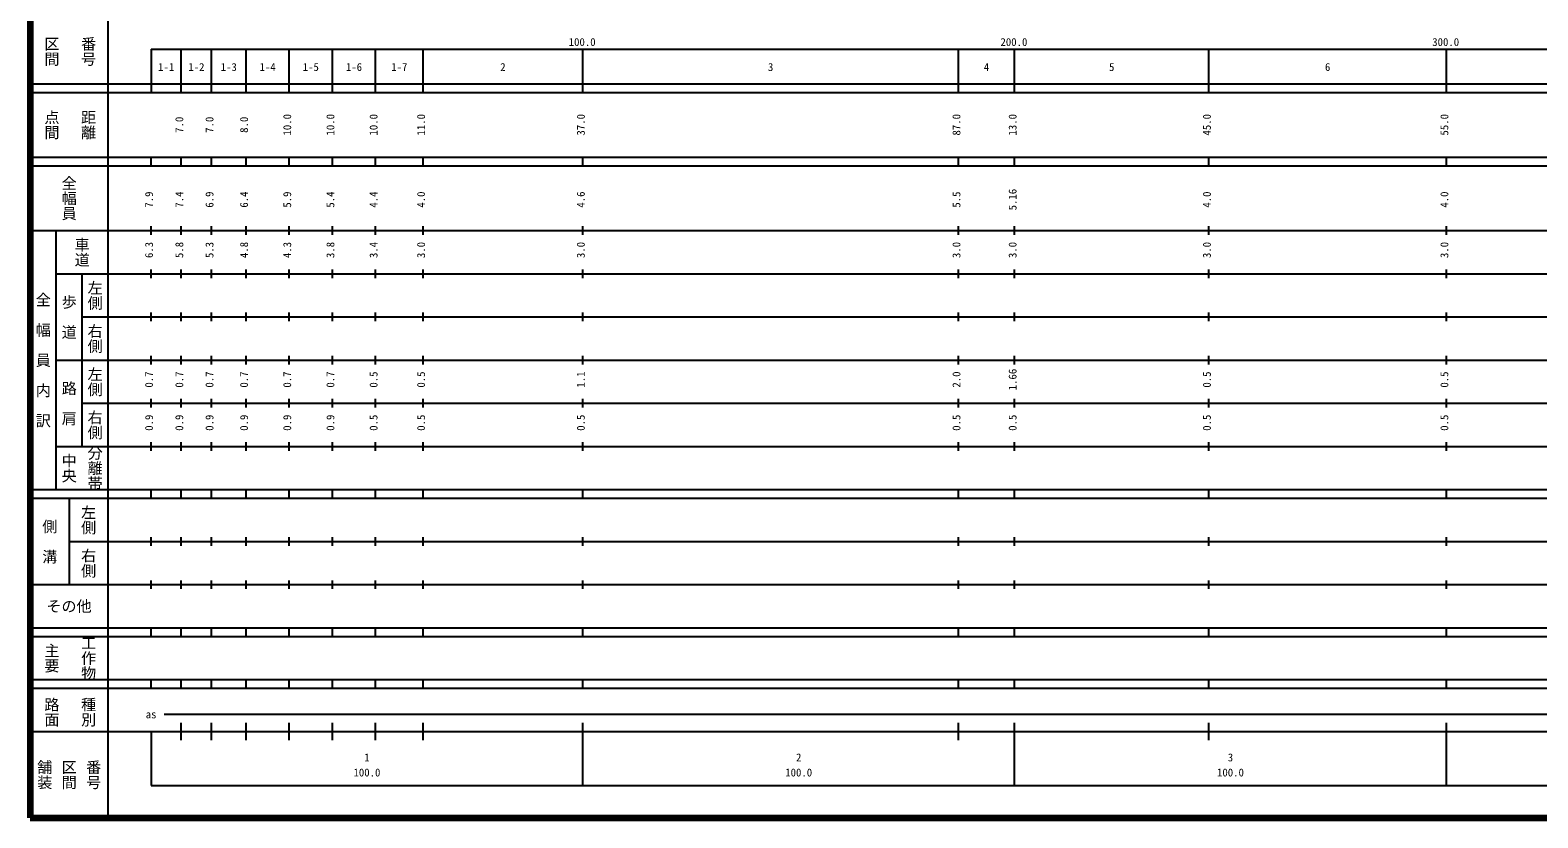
# Model space of a CAD drawing. Units: millimetres on the paper, enlarged 1000 times. Extents: x -166251861 to 680000, y 20000 to 153676748.
# Drawn here: x 40000 to 389189, y 20000 to 202409 of the extents above; entities that cross this region are included whole.
import ezdxf
from ezdxf.enums import TextEntityAlignment as Align

# ---------------------------------------------------------------- set-up
doc = ezdxf.new("R2010")
doc.units = ezdxf.units.MM
doc.header["$LTSCALE"] = 1000
doc.layers.add('M-TTL', color=2, linetype='Continuous', lineweight=140)
doc.layers.add('M-TTL-BAND', color=7, linetype='Continuous', lineweight=25)
doc.styles.add('@ＭＳ ゴシック', font='')
doc.styles.add('ＭＳ ゴシック', font='')
doc.styles.get('@ＭＳ ゴシック').set_extended_font_data('@MS Gothic')
doc.styles.get('ＭＳ ゴシック').set_extended_font_data('MS Gothic')

msp = doc.modelspace()

# ---------------------------------------------------------------- linework, layer by layer
at = {"layer": 'M-TTL'}
for p, q in [((40000, 380000), (40000, 20000)), ((40000, 20000), (680000, 20000))]:
    msp.add_line(p, q, dxfattribs=at)
at = {"layer": 'M-TTL-BAND'}
for p, q in [((58000, 370000), (58000, 20000)), ((68000, 198000), (579000, 198000)), ((68000, 198000), (68000, 188000)), ((75000, 188000), (75000, 198000)), ((82000, 188000), (82000, 198000)), ((90000, 188000), (90000, 198000)), ((100000, 188000), (100000, 198000)), ((110000, 188000), (110000, 198000)), ((120000, 188000), (120000, 198000)), ((131000, 188000), (131000, 198000)), ((168000, 188000), (168000, 198000)), ((255000, 188000), (255000, 198000)), ((268000, 188000), (268000, 198000)), ((313000, 188000), (313000, 198000)), ((368000, 188000), (368000, 198000)), ((40000, 190000), (579000, 190000)), ((40000, 188000), (579000, 188000)), ((40000, 173000), (579000, 173000)), ((68000, 171000), (68000, 173000)), ((75000, 171000), (75000, 173000)), ((82000, 171000), (82000, 173000)), ((90000, 171000), (90000, 173000)), ((100000, 171000), (100000, 173000)), ((110000, 171000), (110000, 173000)), ((120000, 171000), (120000, 173000)), ((131000, 171000), (131000, 173000)), ((168000, 171000), (168000, 173000)), ((255000, 171000), (255000, 173000)), ((268000, 171000), (268000, 173000)), ((313000, 171000), (313000, 173000)), ((368000, 171000), (368000, 173000)), ((40000, 171000), (579000, 171000)), ((40000, 156000), (579000, 156000)), ((46000, 96000), (46000, 156000)), ((68000, 155000), (68000, 157000)), ((75000, 155000), (75000, 157000)), ((82000, 155000), (82000, 157000)), ((90000, 155000), (90000, 157000)), ((100000, 155000), (100000, 157000)), ((110000, 155000), (110000, 157000)), ((120000, 155000), (120000, 157000)), ((131000, 155000), (131000, 157000)), ((168000, 155000), (168000, 157000)), ((255000, 155000), (255000, 157000)), ((268000, 155000), (268000, 157000)), ((313000, 155000), (313000, 157000)), ((368000, 155000), (368000, 157000)), ((68000, 145000), (68000, 147000)), ((75000, 145000), (75000, 147000)), ((82000, 145000), (82000, 147000)), ((90000, 145000), (90000, 147000)), ((100000, 145000), (100000, 147000)), ((110000, 145000), (110000, 147000)), ((120000, 145000), (120000, 147000)), ((131000, 145000), (131000, 147000)), ((168000, 145000), (168000, 147000)), ((255000, 145000), (255000, 147000)), ((268000, 145000), (268000, 147000)), ((313000, 145000), (313000, 147000)), ((368000, 145000), (368000, 147000)), ((46000, 146000), (579000, 146000)), ((52000, 146000), (52000, 106000)), ((68000, 135000), (68000, 137000)), ((75000, 135000), (75000, 137000)), ((82000, 135000), (82000, 137000)), ((90000, 135000), (90000, 137000)), ((100000, 135000), (100000, 137000)), ((110000, 135000), (110000, 137000)), ((120000, 135000), (120000, 137000)), ((131000, 135000), (131000, 137000)), ((168000, 135000), (168000, 137000)), ((255000, 135000), (255000, 137000)), ((268000, 135000), (268000, 137000)), ((313000, 135000), (313000, 137000)), ((368000, 135000), (368000, 137000)), ((52000, 136000), (579000, 136000)), ((46000, 126000), (579000, 126000)), ((68000, 125000), (68000, 127000)), ((75000, 125000), (75000, 127000)), ((82000, 125000), (82000, 127000)), ((90000, 125000), (90000, 127000)), ((100000, 125000), (100000, 127000)), ((110000, 125000), (110000, 127000)), ((120000, 125000), (120000, 127000)), ((131000, 125000), (131000, 127000)), ((168000, 125000), (168000, 127000)), ((255000, 125000), (255000, 127000)), ((268000, 125000), (268000, 127000)), ((313000, 125000), (313000, 127000)), ((368000, 125000), (368000, 127000)), ((52000, 116000), (579000, 116000)), ((68000, 115000), (68000, 117000)), ((75000, 115000), (75000, 117000)), ((82000, 115000), (82000, 117000)), ((90000, 115000), (90000, 117000)), ((100000, 115000), (100000, 117000)), ((110000, 115000), (110000, 117000)), ((120000, 115000), (120000, 117000)), ((131000, 115000), (131000, 117000)), ((168000, 115000), (168000, 117000)), ((255000, 115000), (255000, 117000)), ((268000, 115000), (268000, 117000)), ((313000, 115000), (313000, 117000)), ((368000, 115000), (368000, 117000)), ((46000, 106000), (579000, 106000)), ((68000, 105000), (68000, 107000)), ((75000, 105000), (75000, 107000)), ((82000, 105000), (82000, 107000)), ((90000, 105000), (90000, 107000)), ((100000, 105000), (100000, 107000)), ((110000, 105000), (110000, 107000)), ((120000, 105000), (120000, 107000)), ((131000, 105000), (131000, 107000)), ((168000, 105000), (168000, 107000)), ((255000, 105000), (255000, 107000)), ((268000, 105000), (268000, 107000)), ((313000, 105000), (313000, 107000)), ((368000, 105000), (368000, 107000)), ((40000, 96000), (579000, 96000)), ((68000, 94000), (68000, 96000)), ((75000, 94000), (75000, 96000)), ((82000, 94000), (82000, 96000)), ((90000, 94000), (90000, 96000)), ((100000, 94000), (100000, 96000)), ((110000, 94000), (110000, 96000)), ((120000, 94000), (120000, 96000)), ((131000, 94000), (131000, 96000)), ((168000, 94000), (168000, 96000)), ((255000, 94000), (255000, 96000)), ((268000, 94000), (268000, 96000)), ((313000, 94000), (313000, 96000)), ((368000, 94000), (368000, 96000)), ((40000, 94000), (579000, 94000)), ((49000, 94000), (49000, 74000)), ((49000, 84000), (579000, 84000)), ((68000, 83000), (68000, 85000)), ((75000, 83000), (75000, 85000)), ((82000, 83000), (82000, 85000)), ((90000, 83000), (90000, 85000)), ((100000, 83000), (100000, 85000)), ((110000, 83000), (110000, 85000)), ((120000, 83000), (120000, 85000)), ((131000, 83000), (131000, 85000)), ((168000, 83000), (168000, 85000)), ((255000, 83000), (255000, 85000)), ((268000, 83000), (268000, 85000)), ((313000, 83000), (313000, 85000)), ((368000, 83000), (368000, 85000)), ((40000, 74000), (579000, 74000)), ((68000, 73000), (68000, 75000)), ((75000, 73000), (75000, 75000)), ((82000, 73000), (82000, 75000)), ((90000, 73000), (90000, 75000)), ((100000, 73000), (100000, 75000)), ((110000, 73000), (110000, 75000)), ((120000, 73000), (120000, 75000)), ((131000, 73000), (131000, 75000)), ((168000, 73000), (168000, 75000)), ((255000, 73000), (255000, 75000)), ((268000, 73000), (268000, 75000)), ((313000, 73000), (313000, 75000)), ((368000, 73000), (368000, 75000)), ((40000, 64000), (579000, 64000)), ((68000, 62000), (68000, 64000)), ((75000, 62000), (75000, 64000)), ((82000, 62000), (82000, 64000)), ((90000, 62000), (90000, 64000)), ((100000, 62000), (100000, 64000)), ((110000, 62000), (110000, 64000)), ((120000, 62000), (120000, 64000)), ((131000, 62000), (131000, 64000)), ((168000, 62000), (168000, 64000)), ((255000, 62000), (255000, 64000)), ((268000, 62000), (268000, 64000)), ((313000, 62000), (313000, 64000)), ((368000, 62000), (368000, 64000)), ((40000, 62000), (579000, 62000)), ((40000, 52000), (579000, 52000)), ((40000, 50000), (579000, 50000)), ((68000, 50000), (68000, 52000)), ((75000, 50000), (75000, 52000)), ((82000, 50000), (82000, 52000)), ((90000, 50000), (90000, 52000)), ((100000, 50000), (100000, 52000)), ((110000, 50000), (110000, 52000)), ((120000, 50000), (120000, 52000)), ((131000, 50000), (131000, 52000)), ((168000, 50000), (168000, 52000)), ((255000, 50000), (255000, 52000)), ((268000, 50000), (268000, 52000)), ((313000, 50000), (313000, 52000)), ((368000, 50000), (368000, 52000)), ((71000, 44000), (565000, 44000)), ((75000, 38000), (75000, 42000)), ((82000, 38000), (82000, 42000)), ((90000, 38000), (90000, 42000)), ((100000, 38000), (100000, 42000)), ((110000, 38000), (110000, 42000)), ((120000, 38000), (120000, 42000)), ((131000, 38000), (131000, 42000)), ((168000, 27500), (168000, 42000)), ((255000, 38000), (255000, 42000)), ((268000, 27500), (268000, 42000)), ((313000, 38000), (313000, 42000)), ((368000, 27500), (368000, 42000)), ((40000, 40000), (579000, 40000)), ((68000, 40000), (68000, 27500)), ((68000, 27500), (579000, 27500))]:
    msp.add_line(p, q, dxfattribs=at)

# ---------------------------------------------------------------- texts
at = {"layer": 'M-TTL-BAND', "style": '@ＭＳ ゴシック'}
for s, p in [('区間', (45000, 197500)), ('番号', (53500, 197500)), ('点間', (45000, 180500)), ('距離', (53500, 180500)), ('全幅員', (49000, 163500)), ('車道', (52000, 151000)), ('左側', (55000, 141000)), ('全\u3000幅\u3000員\u3000内\u3000訳', (43000, 126000)), ('歩\u3000道', (49000, 136000)), ('右側', (55000, 131000)), ('左側', (55000, 121000)), ('路\u3000肩', (49000, 116000)), ('右側', (55000, 111000)), ('分離帯', (55000, 101000)), ('中央', (49000, 101000)), ('左側', (53500, 89000)), ('側\u3000溝', (44500, 84000)), ('右側', (53500, 79000)), ('主要', (45000, 57000)), ('工作物', (53500, 57000)), ('路面', (45000, 44500)), ('種別', (53500, 44500)), ('舗装', (43333, 30000)), ('区間', (49000, 30000)), ('番号', (54667, 30000))]:
    msp.add_text(s, height=2566, rotation=270, dxfattribs=at).set_placement(p, align=Align.MIDDLE_CENTER)
at = {"layer": 'M-TTL-BAND', "style": 'ＭＳ ゴシック'}
for s, p in [('100.0', (167844, 198195)), ('200.0', (267844, 198195)), ('300.0', (367844, 198195)), ('1-1', (71500, 192405)), ('1-2', (78500, 192405)), ('1-3', (86000, 192405)), ('1-4', (95000, 192405)), ('1-5', (105000, 192405)), ('1-6', (115000, 192405)), ('1-7', (125500, 192405)), ('2', (149500, 192405)), ('3', (211500, 192405)), ('4', (261500, 192405)), ('5', (290500, 192405)), ('6', (340500, 192405)), ('as', (68000, 42500)), ('1', (118000, 32523)), ('2', (218000, 32523)), ('3', (318000, 32523)), ('100.0', (118000, 29033)), ('100.0', (218000, 29033)), ('100.0', (318000, 29033))]:
    msp.add_text(s, height=1833, dxfattribs=at).set_placement(p, align=Align.BOTTOM_CENTER)
for s, p in [('7.0', (76000, 180500)), ('7.0', (83000, 180500)), ('8.0', (91000, 180500)), ('10.0', (101000, 180500)), ('10.0', (111000, 180500)), ('10.0', (121000, 180500)), ('11.0', (132000, 180500)), ('37.0', (169000, 180500)), ('87.0', (256000, 180500)), ('13.0', (269000, 180500)), ('45.0', (314000, 180500)), ('55.0', (369000, 180500)), ('7.9', (69000, 163174)), ('7.4', (76000, 163174)), ('6.9', (83000, 163174)), ('6.4', (91000, 163174)), ('5.9', (101000, 163174)), ('5.4', (111000, 163174)), ('4.4', (121000, 163174)), ('4.0', (132000, 163174)), ('4.6', (169000, 163174)), ('5.5', (256000, 163174)), ('5.16', (269000, 163174)), ('4.0', (314000, 163174)), ('4.0', (369000, 163174)), ('6.3', (69000, 151500)), ('5.8', (76000, 151500)), ('5.3', (83000, 151500)), ('4.8', (91000, 151500)), ('4.3', (101000, 151500)), ('3.8', (111000, 151500)), ('3.4', (121000, 151500)), ('3.0', (132000, 151500)), ('3.0', (169000, 151500)), ('3.0', (256000, 151500)), ('3.0', (269000, 151500)), ('3.0', (314000, 151500)), ('3.0', (369000, 151500)), ('0.7', (69000, 121500)), ('0.7', (76000, 121500)), ('0.7', (83000, 121500)), ('0.7', (91000, 121500)), ('0.7', (101000, 121500)), ('0.7', (111000, 121500)), ('0.5', (121000, 121500)), ('0.5', (132000, 121500)), ('1.1', (169000, 121500)), ('2.0', (256000, 121500)), ('1.66', (269000, 121500)), ('0.5', (314000, 121500)), ('0.5', (369000, 121500)), ('0.9', (69000, 111500)), ('0.9', (76000, 111500)), ('0.9', (83000, 111500)), ('0.9', (91000, 111500)), ('0.9', (101000, 111500)), ('0.9', (111000, 111500)), ('0.5', (121000, 111500)), ('0.5', (132000, 111500)), ('0.5', (169000, 111500)), ('0.5', (256000, 111500)), ('0.5', (269000, 111500)), ('0.5', (314000, 111500)), ('0.5', (369000, 111500))]:
    msp.add_text(s, height=1833, rotation=90, dxfattribs=at).set_placement(p, align=Align.BOTTOM_CENTER)
msp.add_text('その他', height=2566, dxfattribs=at).set_placement((49000, 69000), align=Align.MIDDLE_CENTER)

doc.saveas('drawing.dxf')
